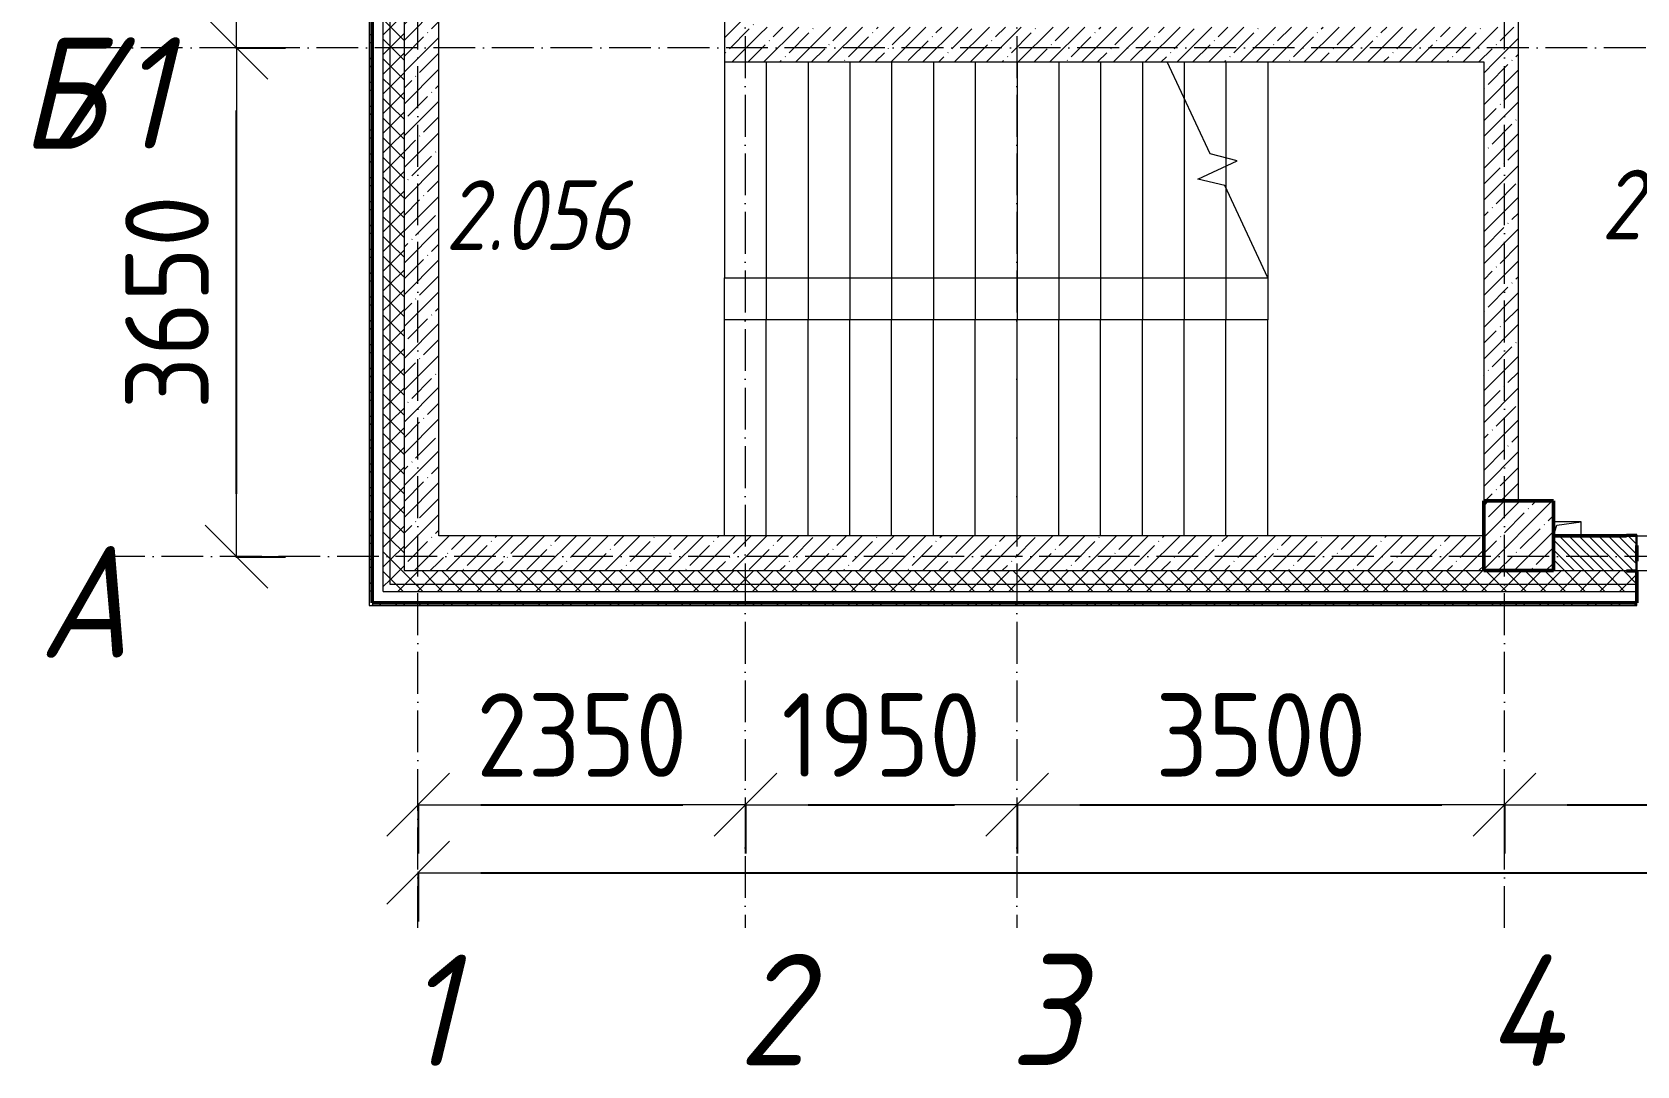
# Model space of a CAD drawing. Header units: millimetres. Extents: x 2294 to 908349, y -83289 to 219220.
# Drawn here: x 2443 to 13963, y 553 to 7969 of the extents above; entities that cross this region are included whole.
import ezdxf

# ---------------------------------------------------------------- set-up
doc = ezdxf.new("R2010")
doc.units = ezdxf.units.MM
doc.linetypes.add('50_200_ШТРИХ_1Т_ш5_п1_п1_', pattern=[700, 500, -100, 0, -100])
for name, color, linetype, lineweight in [('A-____-____-DIMS', 7, 'Continuous', 9), ('A-FLOR-____-OTLN', 7, 'Continuous', 9), ('A-GENM-____-MCUT', 7, 'Continuous', 25), ('A-GENM-____-OTLN', 7, 'Continuous', 9), ('A-GENM-____-OTLN-1', 7, 'Continuous', 25), ('A-WALL-____-MCUT-1', 7, 'Continuous', 9), ('A-WALL-____-MCUT-2', 7, 'Continuous', 50), ('A-WALL-____-MCUT-3', 7, 'Continuous', 9), ('A-WALL-____-OTLN', 7, 'Continuous', 9), ('A-WALL-____-PATT-1', 7, 'Continuous', 9), ('A-WALL-FNSH-MCUT-1', 7, 'Continuous', 9), ('S-COLS-____-MCUT', 7, 'Continuous', 50), ('S-COLS-____-OTLN', 7, 'Continuous', 9), ('S-GRID-____-IDEN', 7, 'Continuous', 9), ('S-GRID-____-OTLN-1', 7, '50_200_ШТРИХ_1Т_ш5_п1_п1_', 9), ('S-STRS-____-MBND', 7, 'Continuous', 9), ('S-STRS-____-OTLN-1', 7, 'Continuous', 9), ('Марки помещений', 7, 'Continuous', 9)]:
    doc.layers.add(name, color=color, linetype=linetype, lineweight=lineweight)
doc.styles.add('ISOCPEUR_I', font='isocpeui.ttf', dxfattribs={"width": 0.9, "height": 2.5})
doc.styles.add('ISOCPEUR_I_3', font='isocpeui.ttf', dxfattribs={"width": 0.85, "height": 2.2})
doc.styles.add('СПДС', font='isocpeur.ttf', dxfattribs={"width": 0.9})
doc.dimstyles.new('Размера А3', dxfattribs={"dimtxt": 800, "dimasz": 450, "dimexe": 350, "dimexo": 100, "dimgap": 200, "dimtad": 1, "dimdec": 0, "dimrnd": 10, "dimzin": 0, "dimdsep": 46, "dimtxsty": 'СПДС', "dimblk": 'ARROWHEAD_6', "dimcen": 1, "dimclrd": 5, "dimclre": 5, "dimclrt": 5, "dimazin": 0, "dimtfac": 1, "dimtdec": 0, "dimtmove": 2, "dimatfit": 3, "dimfxl": 1, "dimtolj": 1, "dimtzin": 0, "dimarcsym": 0})
pattern_1 = [(45, (7562.79, 6025.28), (-114.0493, 114.0493), []), (45, (7676.84, 6025.28), (-114.0493, 114.0493), [201.612, -40.322, 3.353, -36.97])]
pattern_2 = [(45, (7562.79, 6025.28), (-70.71068, 70.71068), []), (135, (7562.79, 6025.28), (-70.71068, -70.71068), [])]
pattern_3 = [(45, (7562.79, 6025.28), (-85.5366, 85.5366), []), (45, (7619.81, 6025.28), (-85.5366, 85.5366), [])]

# ---------------------------------------------------------------- blocks, each defined once
blk = doc.blocks.new('BSC_Колонна _Прямоугольная - 500х500-V84-АР1_План отверстий 2 этажа в осях 1-64_А-ГГ')
at = {"layer": 'S-COLS-____-OTLN'}
h = blk.add_hatch(dxfattribs=at)
h.set_pattern_fill('FP_113', color=256, style=0, pattern_type=2)
h.set_pattern_definition([(45, (-5550, 1668.96), (-114.0493, 114.0493), []), (45, (-5435.95, 1668.96), (-114.0493, 114.0493), [201.613, -40.323, 3.353, -36.97])])
h.paths.add_polyline_path([(-250, -250), (250, -250), (250, 250), (-250, 250)], flags=0)
at = {"layer": 'S-COLS-____-MCUT'}
for p, q in [((250, 250), (-250, 250)), ((-250, 250), (-250, -250)), ((250, -250), (250, 250)), ((-250, -250), (250, -250))]:
    blk.add_line(p, q, dxfattribs=at)
blk = doc.blocks.new('Фахверк_СКБ_Уголок - 250_2700-27497298-АР1_План отверстий 2 этажа в осях 1-64_А-ГГ')
at = {"layer": 'A-GENM-____-MCUT'}
for p, q in [((200, 181), (125, 181)), ((125, 181), (125, 106)), ((131, 106), (131, 175)), ((131, 175), (200, 175)), ((200, 175), (200, 181)), ((125, 106), (131, 106)), ((131, -6), (125, -6)), ((125, -6), (125, -81)), ((125, -81), (200, -81)), ((131, -75), (131, -6)), ((200, -75), (131, -75)), ((200, -81), (200, -75))]:
    blk.add_line(p, q, dxfattribs=at)
blk = doc.blocks.new('AR_Отверстие прямоугольное _в плите_ - AR_Отверстие прямоугольное _в плите_-30510746-АР1_План отверстий 2 этажа в осях 1-64_А-ГГ')
at = {"layer": 'A-GENM-____-OTLN'}
for p, q in [((100, 50), (-100, 50)), ((-100, -50), (-75, 25)), ((-75, 25), (100, 50)), ((100, -50), (100, 50))]:
    blk.add_line(p, q, dxfattribs=at)
blk = doc.blocks.new('2floor')
at = {"layer": 'A-WALL-____-PATT-1'}
h = blk.add_hatch(dxfattribs=at)
h.set_pattern_fill('FP_3', color=256, style=0, pattern_type=2)
h.set_pattern_definition(pattern_3)
h.paths.add_polyline_path([(4863, 3856), (4883, 3856), (4883, 8256), (4863, 8256), (4863, 6761)], flags=0)
h.paths.add_polyline_path([(4863, 10056), (4883, 10056), (4883, 12806), (4863, 12806), (4863, 10201)], flags=0)
h.paths.add_polyline_path([(4883, 14606), (4883, 15521), (4863, 15521), (4863, 14606)], flags=0)
h = blk.add_hatch(dxfattribs=at)
h.set_pattern_fill('FP_1', color=256, style=0, pattern_type=2)
h.set_pattern_definition(pattern_2)
h.paths.add_polyline_path([(4963, 3956), (5013, 3956), (5013, 8256), (4963, 8256), (4963, 6761)], flags=0)
h.paths.add_polyline_path([(5013, 10056), (5013, 12806), (4963, 12806), (4963, 10056)], flags=0)
h.paths.add_polyline_path([(5013, 14606), (5013, 15541), (4963, 15541), (4963, 14606)], flags=0)
h = blk.add_hatch(dxfattribs=at)
h.set_pattern_fill('FP_1', color=256, style=0, pattern_type=2)
h.set_pattern_definition(pattern_2)
h.paths.add_polyline_path([(5013, 4006), (5113, 4006), (5113, 8256), (5013, 8256), (5013, 6761)], flags=0)
h.paths.add_polyline_path([(5113, 10056), (5113, 12731), (5107, 12731), (5107, 12806), (5013, 12806), (5013, 10056)], flags=0)
h.paths.add_polyline_path([(5107, 14606), (5107, 14681), (5113, 14681), (5113, 15541), (5013, 15541), (5013, 14606)], flags=0)
h = blk.add_hatch(dxfattribs=at)
h.set_pattern_fill('FP_25', color=256, style=0, pattern_type=2)
h.set_pattern_definition(pattern_1)
h.paths.add_polyline_path([(5113, 4106), (5363, 4106), (5363, 8256), (5113, 8256), (5113, 6761)], flags=0)
h.paths.add_polyline_path([(5363, 10056), (5363, 11856), (5113, 11856), (5113, 10056)], flags=0)
h = blk.add_hatch(dxfattribs=at)
h.set_pattern_fill('FP_25', color=256, style=0, pattern_type=2)
h.set_pattern_definition(pattern_1)
h.paths.add_polyline_path([(7549, 7756), (7663, 7756), (7663, 11856), (7413, 11856), (7413, 7756)], flags=0)
h = blk.add_hatch(dxfattribs=at)
h.set_pattern_fill('FP_25', color=256, style=0, pattern_type=2)
h.set_pattern_definition(pattern_1)
h.paths.add_polyline_path([(13113, 7756), (13113, 8006), (7663, 8006), (7663, 7756), (12863, 7756)], flags=0)
h = blk.add_hatch(dxfattribs=at)
h.set_pattern_fill('FP_25', color=256, style=0, pattern_type=2)
h.set_pattern_definition(pattern_1)
h.paths.add_polyline_path([(13113, 4606), (13113, 7756), (12863, 7756), (12863, 4606)], flags=0)
h = blk.add_hatch(dxfattribs=at)
h.set_pattern_fill('FP_25', color=256, style=0, pattern_type=2)
h.set_pattern_definition(pattern_1)
h.paths.add_polyline_path([(12863, 4106), (12863, 4356), (5363, 4356), (5363, 4106), (12851, 4106)], flags=0)
h = blk.add_hatch(dxfattribs=at)
h.set_pattern_fill('FP_6', color=256, style=0, pattern_type=2)
h.set_pattern_definition([(135, (7562.787, 6025.276), (-35.35534, -35.35534), [])])
h.paths.add_polyline_path([(17963, 4106), (17963, 4356), (14969, 4356), (14969, 4287), (14963, 4287), (14963, 4175), (14969, 4175), (14969, 4106), (16386, 4106)], flags=0)
h.paths.add_polyline_path([(13888, 4106), (13957, 4106), (13957, 4175), (13963, 4175), (13963, 4287), (13957, 4287), (13957, 4356), (13363, 4356), (13363, 4106)], flags=0)
h = blk.add_hatch(dxfattribs=at)
h.set_pattern_fill('FP_1', color=256, style=0, pattern_type=2)
h.set_pattern_definition(pattern_2)
h.paths.add_polyline_path([(108813, 4006), (108813, 4106), (99788, 4106), (99788, 4100), (99713, 4100), (99713, 4006), (108313, 4006)], flags=0)
h.paths.add_polyline_path([(97913, 4006), (97913, 4100), (97838, 4100), (97838, 4106), (89963, 4106), (89963, 4006), (97690, 4006)], flags=0)
h.paths.add_polyline_path([(88463, 4006), (88963, 4006), (88963, 4106), (87838, 4106), (87838, 4100), (87763, 4100), (87763, 4006), (87838, 4006)], flags=0)
h.paths.add_polyline_path([(78563, 4006), (79963, 4006), (79963, 4106), (78638, 4106), (78638, 4100), (78563, 4100)], flags=0)
h.paths.add_polyline_path([(76413, 4006), (76763, 4006), (76763, 4100), (76688, 4100), (76688, 4106), (75638, 4106), (75638, 4100), (75563, 4100), (75563, 4006), (75913, 4006)], flags=0)
h.paths.add_polyline_path([(73762, 4006), (73762, 4100), (73688, 4100), (73688, 4106), (72638, 4106), (72638, 4100), (72563, 4100), (72563, 4006), (72945, 4006)], flags=0)
h.paths.add_polyline_path([(70763, 4006), (70763, 4100), (70688, 4100), (70688, 4106), (69638, 4106), (69638, 4100), (69563, 4100), (69563, 4006), (70294, 4006)], flags=0)
h.paths.add_polyline_path([(66913, 4006), (67763, 4006), (67763, 4100), (67688, 4100), (67688, 4106), (66638, 4106), (66638, 4100), (66563, 4100), (66563, 4006), (66759, 4006)], flags=0)
h.paths.add_polyline_path([(61457, 4006), (61763, 4006), (61763, 4100), (61688, 4100), (61688, 4106), (60638, 4106), (60638, 4100), (60563, 4100), (60563, 4006), (61413, 4006)], flags=0)
h.paths.add_polyline_path([(57563, 4006), (58763, 4006), (58763, 4100), (58688, 4100), (58688, 4106), (57638, 4106), (57638, 4100), (57563, 4100)], flags=0)
h.paths.add_polyline_path([(55271, 4006), (55763, 4006), (55763, 4100), (55688, 4100), (55688, 4106), (54638, 4106), (54638, 4100), (54563, 4100), (54563, 4006), (54638, 4006)], flags=0)
h.paths.add_polyline_path([(52619, 4006), (52763, 4006), (52763, 4100), (52688, 4100), (52688, 4106), (51638, 4106), (51638, 4100), (51563, 4100), (51563, 4006), (52413, 4006)], flags=0)
h.paths.add_polyline_path([(49763, 4006), (49763, 4100), (49688, 4100), (49688, 4106), (48638, 4106), (48638, 4100), (48563, 4100), (48563, 4006), (49688, 4006)], flags=0)
h.paths.add_polyline_path([(46763, 4006), (46763, 4100), (46688, 4101), (46688, 4106), (45363, 4106), (45363, 4006), (46757, 4006)], flags=0)
h.paths.add_polyline_path([(42363, 4006), (43563, 4006), (43563, 4100), (43488, 4100), (43488, 4106), (42363, 4106)], flags=0)
h.paths.add_polyline_path([(40557, 4006), (40563, 4006), (40563, 4100), (40488, 4100), (40488, 4106), (39438, 4106), (39438, 4100), (39363, 4100), (39363, 4006), (40488, 4006)], flags=0)
h.paths.add_polyline_path([(37488, 4006), (37563, 4006), (37563, 4100), (37488, 4100), (37488, 4106), (36363, 4106), (36363, 4006), (36863, 4006)], flags=0)
h.paths.add_polyline_path([(33863, 4006), (34563, 4006), (34563, 4100), (34488, 4100), (34488, 4106), (33363, 4106), (33363, 4006)], flags=0)
h.paths.add_polyline_path([(31563, 4006), (31563, 4100), (31488, 4100), (31488, 4106), (30438, 4106), (30438, 4100), (30363, 4100), (30363, 4006), (30526, 4006)], flags=0)
h.paths.add_polyline_path([(28488, 4006), (28563, 4006), (28563, 4100), (28488, 4100), (28488, 4106), (27363, 4106), (27363, 4006), (27875, 4006)], flags=0)
h.paths.add_polyline_path([(24363, 4006), (25563, 4006), (25563, 4100), (25488, 4100), (25488, 4106), (24363, 4106)], flags=0)
h.paths.add_polyline_path([(22563, 4006), (22563, 4100), (22488, 4100), (22488, 4106), (21438, 4106), (21438, 4100), (21363, 4100), (21363, 4006), (22463, 4006)], flags=0)
h.paths.add_polyline_path([(20363, 4006), (20363, 4100), (20288, 4100), (20288, 4106), (15038, 4106), (15038, 4100), (14963, 4100), (14963, 4006), (19921, 4006)], flags=0)
h.paths.add_polyline_path([(12863, 4006), (13963, 4006), (13963, 4100), (13888, 4100), (13888, 4106), (5113, 4106), (5113, 4006), (12851, 4006)], flags=0)
h = blk.add_hatch(dxfattribs=at)
h.set_pattern_fill('FP_1', color=256, style=0, pattern_type=2)
h.set_pattern_definition(pattern_2)
h.paths.add_polyline_path([(108813, 3956), (108913, 3956), (108913, 4006), (99713, 4006), (99713, 3956), (108295, 3956)], flags=0)
h.paths.add_polyline_path([(96806, 3956), (97913, 3956), (97913, 4006), (89963, 4006), (89963, 3956), (95922, 3956)], flags=0)
h.paths.add_polyline_path([(87763, 3956), (88963, 3956), (88963, 4006), (87763, 4006)], flags=0)
h.paths.add_polyline_path([(79963, 3956), (79963, 4006), (78563, 4006), (78563, 3956), (79131, 3956)], flags=0)
h.paths.add_polyline_path([(76763, 3956), (76763, 4006), (75563, 4006), (75563, 3956), (76480, 3956)], flags=0)
h.paths.add_polyline_path([(72945, 3956), (73762, 3956), (73762, 4006), (72563, 4006), (72563, 3956)], flags=0)
h.paths.add_polyline_path([(70763, 3956), (70763, 4006), (69563, 4006), (69563, 3956), (70294, 3956)], flags=0)
h.paths.add_polyline_path([(67643, 3956), (67763, 3956), (67763, 4006), (66563, 4006), (66563, 3956), (66759, 3956)], flags=0)
h.paths.add_polyline_path([(61763, 3956), (61763, 4006), (60563, 4006), (60563, 3956), (61457, 3956)], flags=0)
h.paths.add_polyline_path([(58763, 3956), (58763, 4006), (57563, 4006), (57563, 3956), (57922, 3956)], flags=0)
h.paths.add_polyline_path([(54563, 3956), (55763, 3956), (55763, 4006), (54563, 4006)], flags=0)
h.paths.add_polyline_path([(52619, 3956), (52763, 3956), (52763, 4006), (51563, 4006), (51563, 3956), (51736, 3956)], flags=0)
h.paths.add_polyline_path([(49763, 3956), (49763, 4006), (48563, 4006), (48563, 3956), (49085, 3956)], flags=0)
h.paths.add_polyline_path([(46433, 3956), (46763, 3956), (46763, 4006), (45363, 4006), (45363, 3956), (45550, 3956)], flags=0)
h.paths.add_polyline_path([(43563, 3956), (43563, 4006), (42363, 4006), (42363, 3956), (42898, 3956)], flags=0)
h.paths.add_polyline_path([(40563, 3956), (40563, 4006), (39363, 4006), (39363, 3956)], flags=0)
h.paths.add_polyline_path([(37563, 3956), (37563, 4006), (36363, 4006), (36363, 3956)], flags=0)
h.paths.add_polyline_path([(33363, 3956), (34563, 3956), (34563, 4006), (33363, 4006)], flags=0)
h.paths.add_polyline_path([(31563, 3956), (31563, 4006), (30363, 4006), (30363, 3956), (30526, 3956)], flags=0)
h.paths.add_polyline_path([(28563, 3956), (28563, 4006), (27363, 4006), (27363, 3956), (27875, 3956)], flags=0)
h.paths.add_polyline_path([(25563, 3956), (25563, 4006), (24363, 4006), (24363, 3956), (25224, 3956)], flags=0)
h.paths.add_polyline_path([(22563, 3956), (22563, 4006), (21363, 4006), (21363, 3956), (21689, 3956)], flags=0)
h.paths.add_polyline_path([(20363, 3956), (20363, 4006), (14963, 4006), (14963, 3956), (19921, 3956)], flags=0)
h.paths.add_polyline_path([(13963, 3956), (13963, 4006), (5013, 4006), (5013, 3956), (12851, 3956)], flags=0)
h = blk.add_hatch(dxfattribs=at)
h.set_pattern_fill('FP_3', color=256, style=0, pattern_type=2)
h.set_pattern_definition(pattern_3)
h.paths.add_polyline_path([(45364, 3856), (45878, 3856), (45878, 3876), (45364, 3876)], flags=0)
h.paths.add_polyline_path([(42898, 3856), (43563, 3856), (43563, 3876), (42363, 3876), (42363, 3856)], flags=0)
h.paths.add_polyline_path([(40563, 3856), (40563, 3876), (39364, 3876), (39364, 3856)], flags=0)
h.paths.add_polyline_path([(37563, 3856), (37563, 3876), (36363, 3876), (36363, 3856)], flags=0)
h.paths.add_polyline_path([(34061, 3856), (34563, 3856), (34563, 3876), (33364, 3876), (33364, 3856)], flags=0)
h.paths.add_polyline_path([(31563, 3856), (31563, 3876), (30363, 3876), (30363, 3856), (30526, 3856)], flags=0)
h.paths.add_polyline_path([(27875, 3856), (28563, 3856), (28563, 3876), (27363, 3876), (27363, 3856)], flags=0)
h.paths.add_polyline_path([(25224, 3856), (25563, 3856), (25563, 3876), (24363, 3876), (24363, 3856)], flags=0)
h.paths.add_polyline_path([(21689, 3856), (22563, 3856), (22563, 3876), (21363, 3876), (21363, 3856)], flags=0)
h.paths.add_polyline_path([(19921, 3856), (20363, 3856), (20363, 3876), (14963, 3876), (14963, 3856), (18154, 3856)], flags=0)
h.paths.add_polyline_path([(12851, 3856), (13963, 3856), (13963, 3876), (4883, 3876), (4883, 3856), (11084, 3856)], flags=0)
at = {"layer": 'A-FLOR-____-OTLN'}
blk.add_line((7413, 4356), (7413, 6206), dxfattribs=at)
at = {"layer": 'A-WALL-____-MCUT-1'}
for p, q in [((7413, 11856), (7413, 7756)), ((13113, 4606), (13113, 11606)), ((5113, 8256), (5113, 4106)), ((5363, 4356), (5363, 8256)), ((7413, 7756), (12863, 7756)), ((12863, 7756), (12863, 4606)), ((12863, 4356), (5363, 4356)), ((5113, 4106), (12863, 4106))]:
    blk.add_line(p, q, dxfattribs=at)
at = {"layer": 'A-WALL-____-MCUT-2'}
for p, q in [((4883, 3876), (4883, 8256)), ((13888, 4356), (13363, 4356)), ((13963, 4175), (13963, 4287)), ((13963, 3876), (13963, 4100)), ((4883, 3876), (13963, 3876))]:
    blk.add_line(p, q, dxfattribs=at)
at = {"layer": 'A-WALL-____-MCUT-3'}
for p, q in [((4963, 3956), (4963, 8256)), ((5013, 4006), (5013, 8256)), ((13363, 4106), (13888, 4106)), ((4963, 3956), (13963, 3956)), ((13963, 4006), (5013, 4006))]:
    blk.add_line(p, q, dxfattribs=at)
at = {"layer": 'A-WALL-____-OTLN'}
for p, q in [((13963, 4356), (14963, 4356)), ((13963, 4106), (14963, 4106))]:
    blk.add_line(p, q, dxfattribs=at)
at = {"layer": 'A-WALL-FNSH-MCUT-1'}
for p, q in [((4863, 8256), (4863, 3856)), ((4863, 3856), (13963, 3856)), ((13963, 3856), (13963, 3876))]:
    blk.add_line(p, q, dxfattribs=at)
at = {"layer": 'S-STRS-____-MBND'}
for p, q in [((10899, 7095), (10590, 7756)), ((10810, 6915), (11093, 7047)), ((11093, 7047), (10899, 7095)), ((11004, 6868), (10810, 6915)), ((11313, 6206), (11004, 6868))]:
    blk.add_line(p, q, dxfattribs=at)
at = {"layer": 'S-STRS-____-OTLN-1'}
for p, q in [((7413, 7756), (7413, 6206)), ((7413, 7756), (7413, 6206)), ((7713, 7756), (7713, 6206)), ((7713, 7756), (7713, 6206)), ((8013, 7756), (8013, 6206)), ((8013, 7756), (8013, 6206)), ((8313, 7756), (8313, 6206)), ((8313, 7756), (8313, 6206)), ((8613, 7756), (8613, 6206)), ((8613, 7756), (8613, 6206)), ((8913, 7756), (8913, 6206)), ((8913, 7756), (8913, 6206)), ((9213, 7756), (9213, 6206)), ((9213, 7756), (9213, 6206)), ((9513, 7756), (9513, 6206)), ((9513, 7756), (9513, 6206)), ((9813, 7756), (9813, 6206)), ((9813, 7756), (9813, 6206)), ((10113, 7756), (10113, 6206)), ((10113, 7756), (10113, 6206)), ((10413, 7756), (10413, 6206)), ((10413, 7756), (10413, 6206)), ((10713, 7756), (10713, 7493)), ((10713, 7756), (10713, 7493)), ((11013, 7756), (11013, 7067)), ((11013, 7756), (11013, 7067)), ((11313, 7756), (11313, 5906)), ((11313, 7756), (11313, 5906)), ((10713, 7493), (10713, 6206)), ((10713, 7493), (10713, 6206)), ((11013, 7067), (11013, 7010)), ((11013, 7067), (11013, 7010)), ((11013, 7010), (11013, 6850)), ((11013, 7010), (11013, 6850)), ((11013, 6850), (11013, 6206)), ((11013, 6850), (11013, 6206)), ((7413, 6206), (7713, 6206)), ((7713, 6206), (7713, 5906)), ((7713, 6206), (7713, 5906)), ((7713, 6206), (8013, 6206)), ((8013, 6206), (8013, 5906)), ((8013, 6206), (8013, 5906)), ((8013, 6206), (8313, 6206)), ((8313, 6206), (8313, 5906)), ((8313, 6206), (8313, 5906)), ((8313, 6206), (8613, 6206)), ((8613, 6206), (8613, 5906)), ((8613, 6206), (8613, 5906)), ((8613, 6206), (8913, 6206)), ((8913, 6206), (8913, 5906)), ((8913, 6206), (8913, 5906)), ((8913, 6206), (9213, 6206)), ((9213, 6206), (9213, 5906)), ((9213, 6206), (9213, 5906)), ((9213, 6206), (9513, 6206)), ((9513, 6206), (9513, 5906)), ((9513, 6206), (9513, 5906)), ((9513, 6206), (9813, 6206)), ((9813, 6206), (9813, 5906)), ((9813, 6206), (9813, 5906)), ((9813, 6206), (10113, 6206)), ((10113, 6206), (10113, 5906)), ((10113, 6206), (10113, 5906)), ((10113, 6206), (10413, 6206)), ((10413, 6206), (10413, 5906)), ((10413, 6206), (10413, 5906)), ((10413, 6206), (10713, 6206)), ((10713, 6206), (10713, 5906)), ((10713, 6206), (10713, 5906)), ((10713, 6206), (11013, 6206)), ((11013, 6206), (11013, 5906)), ((11013, 6206), (11013, 5906)), ((11013, 6206), (11313, 6206)), ((7413, 4356), (7413, 5906)), ((7713, 5906), (7413, 5906)), ((8013, 5906), (7713, 5906)), ((7713, 4356), (7713, 5906)), ((7713, 4356), (7713, 5906)), ((8313, 5906), (8013, 5906)), ((8013, 4356), (8013, 5906)), ((8013, 4356), (8013, 5906)), ((8613, 5906), (8313, 5906)), ((8313, 4356), (8313, 5906)), ((8313, 4356), (8313, 5906)), ((8913, 5906), (8613, 5906)), ((8613, 4356), (8613, 5906)), ((8613, 4356), (8613, 5906)), ((9213, 5906), (8913, 5906)), ((8913, 4356), (8913, 5906)), ((8913, 4356), (8913, 5906)), ((9513, 5906), (9213, 5906)), ((9213, 4356), (9213, 5906)), ((9213, 4356), (9213, 5906)), ((9813, 5906), (9513, 5906)), ((9513, 4356), (9513, 5906)), ((9513, 4356), (9513, 5906)), ((10113, 5906), (9813, 5906)), ((9813, 4356), (9813, 5906)), ((9813, 4356), (9813, 5906)), ((10413, 5906), (10113, 5906)), ((10113, 4356), (10113, 5906)), ((10113, 4356), (10113, 5906)), ((10713, 5906), (10413, 5906)), ((10413, 4356), (10413, 5906)), ((10413, 4356), (10413, 5906)), ((11013, 5906), (10713, 5906)), ((10713, 4356), (10713, 5906)), ((10713, 4356), (10713, 5906)), ((11313, 5906), (11013, 5906)), ((11013, 4356), (11013, 5906)), ((11013, 4356), (11013, 5906)), ((11313, 4356), (11313, 5906)), ((11313, 4356), (11313, 5906))]:
    blk.add_line(p, q, dxfattribs=at)
at = {"layer": 'A-GENM-____-OTLN'}
blk.add_blockref('AR_Отверстие прямоугольное _в плите_ - AR_Отверстие прямоугольное _в плите_-30510746-АР1_План отверстий 2 этажа в осях 1-64_А-ГГ', (13463, 4406), dxfattribs=at)
at = {"layer": 'A-GENM-____-OTLN-1', "rotation": 180}
blk.add_blockref('Фахверк_СКБ_Уголок - 250_2700-27497298-АР1_План отверстий 2 этажа в осях 1-64_А-ГГ', (14088, 4281), dxfattribs=at)
at = {"layer": 'S-COLS-____-OTLN'}
blk.add_blockref('BSC_Колонна _Прямоугольная - 500х500-V84-АР1_План отверстий 2 этажа в осях 1-64_А-ГГ', (13113, 4356), dxfattribs=at)
at = {"layer": 'Марки помещений', "char_height": 500, "attachment_point": 1, "style": 'ISOCPEUR_I_3'}
for s, insert, width in [('2.054', (13707, 6982), 817.72), ('2.056', (5410, 6906), 785.65)]:
    blk.add_mtext(s, dxfattribs=dict(at, insert=insert, width=width))
blk = doc.blocks.new('ARROWHEAD_6')
at = {"color": 0, "linetype": 'Continuous'}
for p, q in [((-0.5, -0.5), (0.5, 0.5)), ((0, 0), (-1, 0))]:
    blk.add_line(p, q, dxfattribs=at)
blk = doc.blocks.new('*D2711')
at = {"layer": 'A-____-____-DIMS', "color": 0, "lineweight": -2, "transparency": 16777216}
for p, q in [((163234, 2433), (163234, 2077)), ((163684, 2427), (165134, 2427)), ((165584, 2433), (165584, 2077))]:
    blk.add_line(p, q, dxfattribs=at)
at = {"layer": 'Defpoints', "color": 0, "transparency": 16777216}
for p in [(163234, 2533), (165584, 2533), (165584, 2427)]:
    blk.add_point(p, dxfattribs=at)
at = {"layer": 'A-____-____-DIMS', "color": 0, "lineweight": -2, "transparency": 16777216, "xscale": 450, "yscale": 450, "zscale": 450, "rotation": 180}
blk.add_blockref('ARROWHEAD_6', (163234, 2427), dxfattribs=at)
at = {"layer": 'A-____-____-DIMS', "color": 0, "lineweight": -2, "transparency": 16777216, "xscale": 450, "yscale": 450, "zscale": 450}
blk.add_blockref('ARROWHEAD_6', (165584, 2427), dxfattribs=at)
at = {"layer": 'A-____-____-DIMS', "color": 0, "transparency": 16777216, "insert": (164409, 2927), "char_height": 600, "attachment_point": 5, "style": 'СПДС'}
blk.add_mtext('\\A1;2350', dxfattribs=at)
blk = doc.blocks.new('*D2712')
at = {"layer": 'A-____-____-DIMS', "color": 0, "lineweight": -2, "transparency": 16777216}
for p, q in [((165584, 2433), (165584, 2077)), ((166034, 2427), (167084, 2427)), ((167534, 2433), (167534, 2077))]:
    blk.add_line(p, q, dxfattribs=at)
at = {"layer": 'Defpoints', "color": 0, "transparency": 16777216}
for p in [(165584, 2533), (167534, 2533), (167534, 2427)]:
    blk.add_point(p, dxfattribs=at)
at = {"layer": 'A-____-____-DIMS', "color": 0, "lineweight": -2, "transparency": 16777216, "xscale": 450, "yscale": 450, "zscale": 450, "rotation": 180}
blk.add_blockref('ARROWHEAD_6', (165584, 2427), dxfattribs=at)
at = {"layer": 'A-____-____-DIMS', "color": 0, "lineweight": -2, "transparency": 16777216, "xscale": 450, "yscale": 450, "zscale": 450}
blk.add_blockref('ARROWHEAD_6', (167534, 2427), dxfattribs=at)
at = {"layer": 'A-____-____-DIMS', "color": 0, "transparency": 16777216, "insert": (166559, 2927), "char_height": 600, "attachment_point": 5, "style": 'СПДС'}
blk.add_mtext('\\A1;1950', dxfattribs=at)
blk = doc.blocks.new('*D2713')
at = {"layer": 'A-____-____-DIMS', "color": 0, "lineweight": -2, "transparency": 16777216}
for p, q in [((167534, 2433), (167534, 2077)), ((167984, 2427), (170584, 2427)), ((171034, 2433), (171034, 2077))]:
    blk.add_line(p, q, dxfattribs=at)
at = {"layer": 'Defpoints', "color": 0, "transparency": 16777216}
for p in [(167534, 2533), (171034, 2533), (171034, 2427)]:
    blk.add_point(p, dxfattribs=at)
at = {"layer": 'A-____-____-DIMS', "color": 0, "lineweight": -2, "transparency": 16777216, "xscale": 450, "yscale": 450, "zscale": 450, "rotation": 180}
blk.add_blockref('ARROWHEAD_6', (167534, 2427), dxfattribs=at)
at = {"layer": 'A-____-____-DIMS', "color": 0, "lineweight": -2, "transparency": 16777216, "xscale": 450, "yscale": 450, "zscale": 450}
blk.add_blockref('ARROWHEAD_6', (171034, 2427), dxfattribs=at)
at = {"layer": 'A-____-____-DIMS', "color": 0, "transparency": 16777216, "insert": (169284, 2927), "char_height": 600, "attachment_point": 5, "style": 'СПДС'}
blk.add_mtext('\\A1;3500', dxfattribs=at)
blk = doc.blocks.new('*D2714')
at = {"layer": 'A-____-____-DIMS', "color": 0, "lineweight": -2, "transparency": 16777216}
for p, q in [((171034, 2433), (171034, 2077)), ((171484, 2427), (174984, 2427)), ((175434, 2433), (175434, 2077))]:
    blk.add_line(p, q, dxfattribs=at)
at = {"layer": 'Defpoints', "color": 0, "transparency": 16777216}
for p in [(171034, 2533), (175434, 2533), (175434, 2427)]:
    blk.add_point(p, dxfattribs=at)
at = {"layer": 'A-____-____-DIMS', "color": 0, "lineweight": -2, "transparency": 16777216, "xscale": 450, "yscale": 450, "zscale": 450, "rotation": 180}
blk.add_blockref('ARROWHEAD_6', (171034, 2427), dxfattribs=at)
at = {"layer": 'A-____-____-DIMS', "color": 0, "lineweight": -2, "transparency": 16777216, "xscale": 450, "yscale": 450, "zscale": 450}
blk.add_blockref('ARROWHEAD_6', (175434, 2427), dxfattribs=at)
at = {"layer": 'A-____-____-DIMS', "color": 0, "transparency": 16777216, "insert": (173234, 2927), "char_height": 600, "attachment_point": 5, "style": 'СПДС'}
blk.add_mtext('\\A1;4400', dxfattribs=at)
blk = doc.blocks.new('*D2741')
at = {"layer": 'A-____-____-DIMS', "color": 0, "lineweight": -2, "transparency": 16777216}
for p, q in [((163234, 1945), (163234, 1589)), ((163684, 1939), (266284, 1939)), ((266734, 1945), (266734, 1589))]:
    blk.add_line(p, q, dxfattribs=at)
at = {"layer": 'Defpoints', "color": 0, "transparency": 16777216}
for p in [(163234, 2045), (266734, 2045), (266734, 1939)]:
    blk.add_point(p, dxfattribs=at)
at = {"layer": 'A-____-____-DIMS', "color": 0, "lineweight": -2, "transparency": 16777216, "xscale": 450, "yscale": 450, "zscale": 450, "rotation": 180}
blk.add_blockref('ARROWHEAD_6', (163234, 1939), dxfattribs=at)
at = {"layer": 'A-____-____-DIMS', "color": 0, "lineweight": -2, "transparency": 16777216, "xscale": 450, "yscale": 450, "zscale": 450}
blk.add_blockref('ARROWHEAD_6', (266734, 1939), dxfattribs=at)
at = {"layer": 'A-____-____-DIMS', "color": 0, "transparency": 16777216, "insert": (214984, 2439), "char_height": 600, "attachment_point": 5, "style": 'СПДС'}
blk.add_mtext('\\A1;103500', dxfattribs=at)
blk = doc.blocks.new('*D2751')
at = {"layer": 'A-____-____-DIMS', "color": 0, "lineweight": -2, "transparency": 16777216}
for p, q in [((161926, 7856), (162282, 7856)), ((161932, 4656), (161932, 7406)), ((161926, 4206), (162282, 4206))]:
    blk.add_line(p, q, dxfattribs=at)
at = {"layer": 'Defpoints', "color": 0, "transparency": 16777216}
for p in [(161826, 7856), (161932, 7856), (161826, 4206)]:
    blk.add_point(p, dxfattribs=at)
at = {"layer": 'A-____-____-DIMS', "color": 0, "lineweight": -2, "transparency": 16777216, "xscale": 450, "yscale": 450, "zscale": 450}
for p, rotation in [((161932, 7856), 90), ((161932, 4206), 270)]:
    blk.add_blockref('ARROWHEAD_6', p, dxfattribs=dict(at, rotation=rotation))
at = {"layer": 'A-____-____-DIMS', "color": 0, "transparency": 16777216, "insert": (161432, 6031), "char_height": 600, "attachment_point": 5, "rotation": 90, "style": 'СПДС'}
blk.add_mtext('\\A1;3650', dxfattribs=at)
blk = doc.blocks.new('*D2752')
at = {"layer": 'A-____-____-DIMS', "color": 0, "lineweight": -2, "transparency": 16777216}
for p, q in [((161926, 12006), (162282, 12006)), ((161932, 8306), (161932, 11556)), ((161926, 7856), (162282, 7856))]:
    blk.add_line(p, q, dxfattribs=at)
at = {"layer": 'Defpoints', "color": 0, "transparency": 16777216}
for p in [(161826, 12006), (161932, 12006), (161826, 7856)]:
    blk.add_point(p, dxfattribs=at)
at = {"layer": 'A-____-____-DIMS', "color": 0, "lineweight": -2, "transparency": 16777216, "xscale": 450, "yscale": 450, "zscale": 450}
for p, rotation in [((161932, 12006), 90), ((161932, 7856), 270)]:
    blk.add_blockref('ARROWHEAD_6', p, dxfattribs=dict(at, rotation=rotation))
at = {"layer": 'A-____-____-DIMS', "color": 0, "transparency": 16777216, "insert": (161432, 9931), "char_height": 600, "attachment_point": 5, "rotation": 90, "style": 'СПДС'}
blk.add_mtext('\\A1;4150', dxfattribs=at)
blk = doc.blocks.new('3osi')
at = {"layer": 'S-GRID-____-OTLN-1', "color": 251, "ltscale": 0.6, "true_color": 0x636466}
for p, q in [((163233.5, 1542.7), (163233.5, 55906.2)), ((171033.5, 1542.7), (171033.5, 55906.2)), ((165583.5, 12560.3), (165583.5, 1542.7)), ((167533.5, 12560.3), (167533.5, 1542.7)), ((269510, 7856.3), (160914.7, 7856.3)), ((269657.9, 4206.3), (160914.7, 4206.3))]:
    blk.add_line(p, q, dxfattribs=at)
at = {"layer": 'S-GRID-____-IDEN', "char_height": 800, "attachment_point": 1, "style": 'ISOCPEUR_I'}
for s, insert, width in [('\\fISOCPEUR|b0|i1|c204|p34|;\\W.9;Б', (160379.3, 7932.4), 223.671), ('/1', (160563.8, 7932.4), 346.329), ('\\fISOCPEUR|b0|i1|c204|p34|;\\W.9;А', (160510.2, 4282.4), 252.532), ('\\fISOCPEUR|b0|i1|c204|p34|;\\W.9;1', (163135.7, 1351.4), 144.304), ('\\fISOCPEUR|b0|i1|c204|p34|;\\W.9;2', (165532.4, 1356.6), 202.025), ('\\fISOCPEUR|b0|i1|c204|p34|;\\W.9;3', (167482.4, 1356.6), 202.025), ('\\fISOCPEUR|b0|i1|c204|p34|;\\W.9;4', (170902.8, 1351.4), 223.671)]:
    blk.add_mtext(s, dxfattribs=dict(at, insert=insert, width=width))
at = {"layer": 'A-____-____-DIMS'}
for base, p1, p2, picture, middle in [((161932.1, 12006.3), (161826, 7856.3), (161826, 12006.3), '*D2752', (161432.1, 9931.3)), ((161932.1, 7856.3), (161826, 4206.3), (161826, 7856.3), '*D2751', (161432.1, 6031.3))]:
    dim = blk.add_linear_dim(base=base, p1=p1, p2=p2, angle=90, dimstyle='Размера А3', override={"dimtxt": 600, "dimclrd": 0, "dimclre": 0, "dimclrt": 0}, dxfattribs=at)
    dim.commit()
    dim.dimension.update_dxf_attribs({"geometry": picture, "text_midpoint": middle})
for base, p1, p2, picture, middle in [((165583.5, 2426.8), (163233.5, 2532.8), (165583.5, 2532.8), '*D2711', (164408.5, 2926.8)), ((167533.5, 2426.8), (165583.5, 2532.8), (167533.5, 2532.8), '*D2712', (166558.5, 2926.8)), ((171033.5, 2426.8), (167533.5, 2532.8), (171033.5, 2532.8), '*D2713', (169283.5, 2926.8)), ((175433.5, 2426.8), (171033.5, 2532.8), (175433.5, 2532.8), '*D2714', (173233.5, 2926.8)), ((266733.5, 1938.5), (163233.5, 2044.6), (266733.5, 2044.6), '*D2741', (214983.5, 2438.5))]:
    dim = blk.add_linear_dim(base=base, p1=p1, p2=p2, dimstyle='Размера А3', override={"dimtxt": 600, "dimclrd": 0, "dimclre": 0, "dimclrt": 0}, dxfattribs=at)
    dim.commit()
    dim.dimension.update_dxf_attribs({"geometry": picture, "text_midpoint": middle})

msp = doc.modelspace()

# ---------------------------------------------------------------- block references
for name, p in [('3osi', (-158020.7, 0)), ('2floor', (0, 0))]:
    msp.add_blockref(name, p)

doc.saveas('drawing.dxf')
